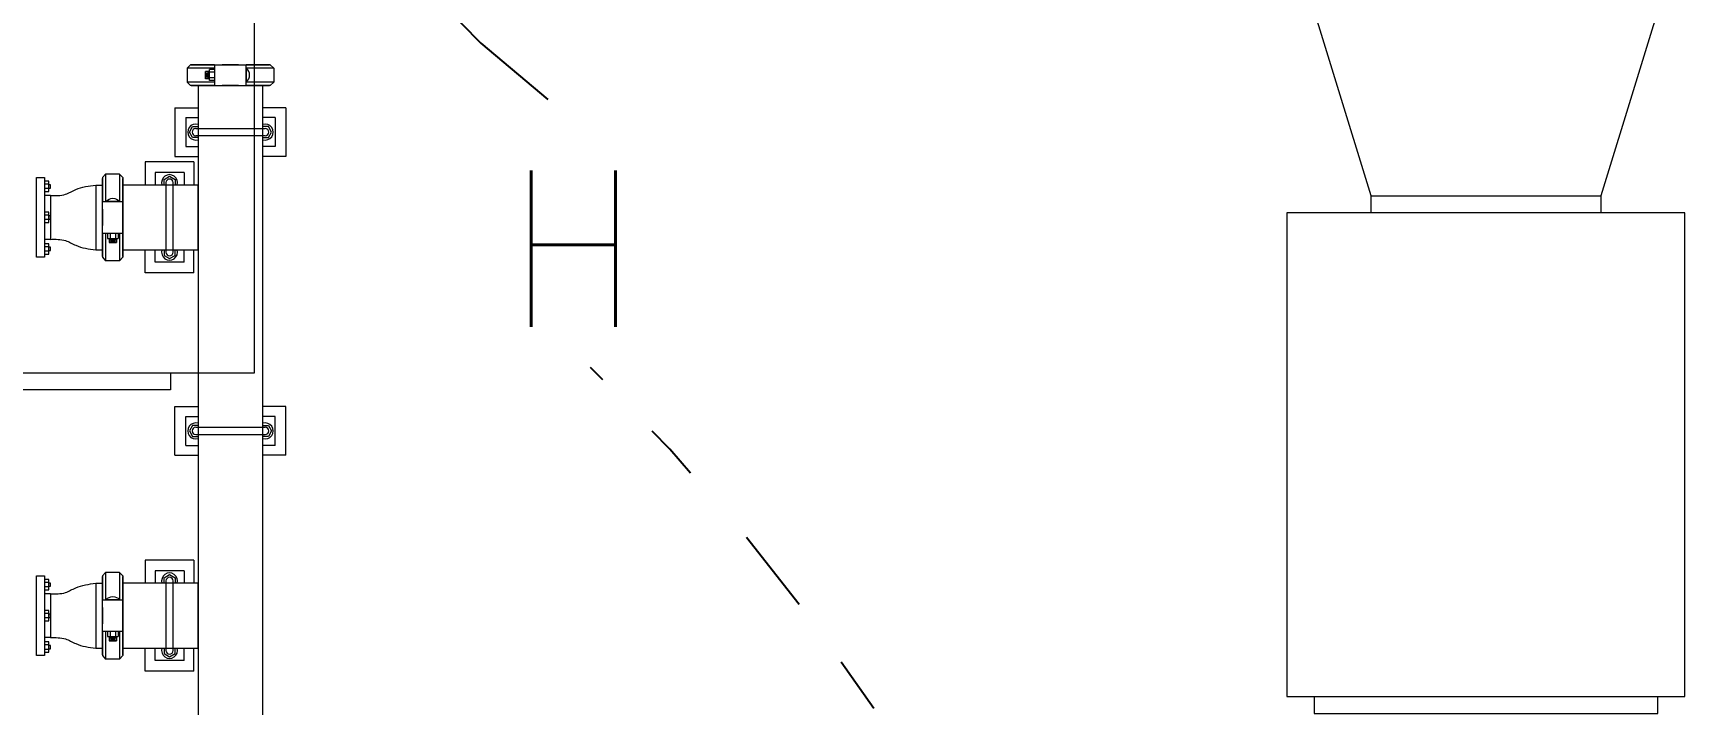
# Model space of a CAD drawing. Header units: millimetres. Extents: x 226317 to 226469, y 8188100 to 8188260.
# Drawn here: x 226391.82 to 226394.725, y 8188240.252 to 8188241.433 of the extents above; entities that cross this region are included whole.
import ezdxf
from ezdxf.enums import TextEntityAlignment as Align

# ---------------------------------------------------------------- set-up
doc = ezdxf.new("R2010")
doc.units = ezdxf.units.MM
doc.set_wipeout_variables(frame=1)
doc.linetypes.add('DASHED', pattern=[0.75, 0.5, -0.25])
doc.linetypes.add('IMPORT-RAYABARRA', pattern=[0.85, 0.3, -0.3, 0, -0.25])
for name, color, linetype, lineweight in [('0-block sanit', 8, 'Continuous', 25), ('0-BLOCK-SANIT', 8, 'Continuous', 25), ('MQ.DETECTOR HUMO', 5, 'Continuous', 30)]:
    doc.layers.add(name, color=color, linetype=linetype, lineweight=lineweight)
for name, color, linetype in [('00-GTI-Acoples', 8, 'Continuous'), ('A_30_Extractores', 8, 'Continuous'), ('INGEYCON-ACI-VALVULAS', 8, 'Continuous'), ('MQ.TUBERÍA PVC 20mmø', 3, 'IMPORT-RAYABARRA')]:
    doc.layers.add(name, color=color, linetype=linetype)
doc.styles.add('MQTEXTO', font='romans.shx')

# ---------------------------------------------------------------- blocks, each defined once
blk = doc.blocks.new('DETECTOR DE HUMO 1 EN 125')
blk.add_wipeout([(0.2165, 0), (0.2165, 0.0027), (0.2164, 0.0054), (0.2163, 0.0082), (0.2162, 0.0109), (0.2161, 0.0136), (0.2159, 0.0163), (0.2157, 0.019), (0.2154, 0.0217), (0.2151, 0.0244), (0.2148, 0.0271), (0.2144, 0.0298), (0.214, 0.0325), (0.2136, 0.0352), (0.2132, 0.0379), (0.2127, 0.0406), (0.2121, 0.0432), (0.2116, 0.0459), (0.211, 0.0486), (0.2104, 0.0512), (0.2097, 0.0538), (0.209, 0.0565), (0.2083, 0.0591), (0.2075, 0.0617), (0.2067, 0.0643), (0.2059, 0.0669), (0.205, 0.0695), (0.2042, 0.0721), (0.2032, 0.0746), (0.2023, 0.0772), (0.2013, 0.0797), (0.2003, 0.0822), (0.1992, 0.0847), (0.1981, 0.0872), (0.197, 0.0897), (0.1959, 0.0922), (0.1947, 0.0946), (0.1935, 0.0971), (0.1923, 0.0995), (0.191, 0.1019), (0.1897, 0.1043), (0.1884, 0.1067), (0.187, 0.109), (0.1857, 0.1114), (0.1842, 0.1137), (0.1828, 0.116), (0.1813, 0.1183), (0.1798, 0.1206), (0.1783, 0.1228), (0.1767, 0.125), (0.1751, 0.1273), (0.1735, 0.1294), (0.1719, 0.1316), (0.1702, 0.1338), (0.1685, 0.1359), (0.1668, 0.138), (0.1651, 0.1401), (0.1633, 0.1421), (0.1615, 0.1442), (0.1597, 0.1462), (0.1578, 0.1482), (0.1559, 0.1502), (0.154, 0.1521), (0.1521, 0.154), (0.1502, 0.1559), (0.1482, 0.1578), (0.1462, 0.1597), (0.1442, 0.1615), (0.1421, 0.1633), (0.1401, 0.1651), (0.138, 0.1668), (0.1359, 0.1685), (0.1338, 0.1702), (0.1316, 0.1719), (0.1294, 0.1735), (0.1273, 0.1751), (0.125, 0.1767), (0.1228, 0.1783), (0.1206, 0.1798), (0.1183, 0.1813), (0.116, 0.1828), (0.1137, 0.1842), (0.1114, 0.1857), (0.109, 0.187), (0.1067, 0.1884), (0.1043, 0.1897), (0.1019, 0.191), (0.0995, 0.1923), (0.0971, 0.1935), (0.0946, 0.1947), (0.0922, 0.1959), (0.0897, 0.197), (0.0872, 0.1981), (0.0847, 0.1992), (0.0822, 0.2003), (0.0797, 0.2013), (0.0772, 0.2023), (0.0746, 0.2032), (0.0721, 0.2042), (0.0695, 0.205), (0.0669, 0.2059), (0.0643, 0.2067), (0.0617, 0.2075), (0.0591, 0.2083), (0.0565, 0.209), (0.0538, 0.2097), (0.0512, 0.2104), (0.0486, 0.211), (0.0459, 0.2116), (0.0432, 0.2121), (0.0406, 0.2127), (0.0379, 0.2132), (0.0352, 0.2136), (0.0325, 0.214), (0.0298, 0.2144), (0.0271, 0.2148), (0.0244, 0.2151), (0.0217, 0.2154), (0.019, 0.2157), (0.0163, 0.2159), (0.0136, 0.2161), (0.0109, 0.2162), (0.0082, 0.2163), (0.0054, 0.2164), (0.0027, 0.2165), (0, 0.2165), (-0.0027, 0.2165), (-0.0054, 0.2164), (-0.0082, 0.2163), (-0.0109, 0.2162), (-0.0136, 0.2161), (-0.0163, 0.2159), (-0.019, 0.2157), (-0.0217, 0.2154), (-0.0244, 0.2151), (-0.0271, 0.2148), (-0.0298, 0.2144), (-0.0325, 0.214), (-0.0352, 0.2136), (-0.0379, 0.2132), (-0.0406, 0.2127), (-0.0432, 0.2121), (-0.0459, 0.2116), (-0.0486, 0.211), (-0.0512, 0.2104), (-0.0538, 0.2097), (-0.0565, 0.209), (-0.0591, 0.2083), (-0.0617, 0.2075), (-0.0643, 0.2067), (-0.0669, 0.2059), (-0.0695, 0.205), (-0.0721, 0.2042), (-0.0746, 0.2032), (-0.0772, 0.2023), (-0.0797, 0.2013), (-0.0822, 0.2003), (-0.0847, 0.1992), (-0.0872, 0.1981), (-0.0897, 0.197), (-0.0922, 0.1959), (-0.0946, 0.1947), (-0.0971, 0.1935), (-0.0995, 0.1923), (-0.1019, 0.191), (-0.1043, 0.1897), (-0.1067, 0.1884), (-0.109, 0.187), (-0.1114, 0.1857), (-0.1137, 0.1842), (-0.116, 0.1828), (-0.1183, 0.1813), (-0.1206, 0.1798), (-0.1228, 0.1783), (-0.125, 0.1767), (-0.1273, 0.1751), (-0.1294, 0.1735), (-0.1316, 0.1719), (-0.1338, 0.1702), (-0.1359, 0.1685), (-0.138, 0.1668), (-0.1401, 0.1651), (-0.1421, 0.1633), (-0.1442, 0.1615), (-0.1462, 0.1597), (-0.1482, 0.1578), (-0.1502, 0.1559), (-0.1521, 0.154), (-0.154, 0.1521), (-0.1559, 0.1502), (-0.1578, 0.1482), (-0.1597, 0.1462), (-0.1615, 0.1442), (-0.1633, 0.1421), (-0.1651, 0.1401), (-0.1668, 0.138), (-0.1685, 0.1359), (-0.1702, 0.1338), (-0.1719, 0.1316), (-0.1735, 0.1294), (-0.1751, 0.1273), (-0.1767, 0.125), (-0.1783, 0.1228), (-0.1798, 0.1206), (-0.1813, 0.1183), (-0.1828, 0.116), (-0.1842, 0.1137), (-0.1857, 0.1114), (-0.187, 0.109), (-0.1884, 0.1067), (-0.1897, 0.1043), (-0.191, 0.1019), (-0.1923, 0.0995), (-0.1935, 0.0971), (-0.1947, 0.0946), (-0.1959, 0.0922), (-0.197, 0.0897), (-0.1981, 0.0872), (-0.1992, 0.0847), (-0.2003, 0.0822), (-0.2013, 0.0797), (-0.2023, 0.0772), (-0.2032, 0.0746), (-0.2042, 0.0721), (-0.205, 0.0695), (-0.2059, 0.0669), (-0.2067, 0.0643), (-0.2075, 0.0617), (-0.2083, 0.0591), (-0.209, 0.0565), (-0.2097, 0.0538), (-0.2104, 0.0512), (-0.211, 0.0486), (-0.2116, 0.0459), (-0.2121, 0.0432), (-0.2127, 0.0406), (-0.2132, 0.0379), (-0.2136, 0.0352), (-0.214, 0.0325), (-0.2144, 0.0298), (-0.2148, 0.0271), (-0.2151, 0.0244), (-0.2154, 0.0217), (-0.2157, 0.019), (-0.2159, 0.0163), (-0.2161, 0.0136), (-0.2162, 0.0109), (-0.2163, 0.0082), (-0.2164, 0.0054), (-0.2165, 0.0027), (-0.2165, 0), (-0.2165, -0.0027), (-0.2164, -0.0054), (-0.2163, -0.0082), (-0.2162, -0.0109), (-0.2161, -0.0136), (-0.2159, -0.0163), (-0.2157, -0.019), (-0.2154, -0.0217), (-0.2151, -0.0244), (-0.2148, -0.0271), (-0.2144, -0.0298), (-0.214, -0.0325), (-0.2136, -0.0352), (-0.2132, -0.0379), (-0.2127, -0.0406), (-0.2121, -0.0432), (-0.2116, -0.0459), (-0.211, -0.0486), (-0.2104, -0.0512), (-0.2097, -0.0538), (-0.209, -0.0565), (-0.2083, -0.0591), (-0.2075, -0.0617), (-0.2067, -0.0643), (-0.2059, -0.0669), (-0.205, -0.0695), (-0.2042, -0.0721), (-0.2032, -0.0746), (-0.2023, -0.0772), (-0.2013, -0.0797), (-0.2003, -0.0822), (-0.1992, -0.0847), (-0.1981, -0.0872), (-0.197, -0.0897), (-0.1959, -0.0922), (-0.1947, -0.0946), (-0.1935, -0.0971), (-0.1923, -0.0995), (-0.191, -0.1019), (-0.1897, -0.1043), (-0.1884, -0.1067), (-0.187, -0.109), (-0.1857, -0.1114), (-0.1842, -0.1137), (-0.1828, -0.116), (-0.1813, -0.1183), (-0.1798, -0.1206), (-0.1783, -0.1228), (-0.1767, -0.125), (-0.1751, -0.1273), (-0.1735, -0.1294), (-0.1719, -0.1316), (-0.1702, -0.1338), (-0.1685, -0.1359), (-0.1668, -0.138), (-0.1651, -0.1401), (-0.1633, -0.1421), (-0.1615, -0.1442), (-0.1597, -0.1462), (-0.1578, -0.1482), (-0.1559, -0.1502), (-0.154, -0.1521), (-0.1521, -0.154), (-0.1502, -0.1559), (-0.1482, -0.1578), (-0.1462, -0.1597), (-0.1442, -0.1615), (-0.1421, -0.1633), (-0.1401, -0.1651), (-0.138, -0.1668), (-0.1359, -0.1685), (-0.1338, -0.1702), (-0.1316, -0.1719), (-0.1294, -0.1735), (-0.1273, -0.1751), (-0.125, -0.1767), (-0.1228, -0.1783), (-0.1206, -0.1798), (-0.1183, -0.1813), (-0.116, -0.1828), (-0.1137, -0.1842), (-0.1114, -0.1857), (-0.109, -0.187), (-0.1067, -0.1884), (-0.1043, -0.1897), (-0.1019, -0.191), (-0.0995, -0.1923), (-0.0971, -0.1935), (-0.0946, -0.1947), (-0.0922, -0.1959), (-0.0897, -0.197), (-0.0872, -0.1981), (-0.0847, -0.1992), (-0.0822, -0.2003), (-0.0797, -0.2013), (-0.0772, -0.2023), (-0.0746, -0.2032), (-0.0721, -0.2042), (-0.0695, -0.205), (-0.0669, -0.2059), (-0.0643, -0.2067), (-0.0617, -0.2075), (-0.0591, -0.2083), (-0.0565, -0.209), (-0.0538, -0.2097), (-0.0512, -0.2104), (-0.0486, -0.211), (-0.0459, -0.2116), (-0.0432, -0.2121), (-0.0406, -0.2127), (-0.0379, -0.2132), (-0.0352, -0.2136), (-0.0325, -0.214), (-0.0298, -0.2144), (-0.0271, -0.2148), (-0.0244, -0.2151), (-0.0217, -0.2154), (-0.019, -0.2157), (-0.0163, -0.2159), (-0.0136, -0.2161), (-0.0109, -0.2162), (-0.0082, -0.2163), (-0.0054, -0.2164), (-0.0027, -0.2165), (0, -0.2165), (0.0027, -0.2165), (0.0054, -0.2164), (0.0082, -0.2163), (0.0109, -0.2162), (0.0136, -0.2161), (0.0163, -0.2159), (0.019, -0.2157), (0.0217, -0.2154), (0.0244, -0.2151), (0.0271, -0.2148), (0.0298, -0.2144), (0.0325, -0.214), (0.0352, -0.2136), (0.0379, -0.2132), (0.0406, -0.2127), (0.0432, -0.2121), (0.0459, -0.2116), (0.0486, -0.211), (0.0512, -0.2104), (0.0538, -0.2097), (0.0565, -0.209), (0.0591, -0.2083), (0.0617, -0.2075), (0.0643, -0.2067), (0.0669, -0.2059), (0.0695, -0.205), (0.0721, -0.2042), (0.0746, -0.2032), (0.0772, -0.2023), (0.0797, -0.2013), (0.0822, -0.2003), (0.0847, -0.1992), (0.0872, -0.1981), (0.0897, -0.197), (0.0922, -0.1959), (0.0946, -0.1947), (0.0971, -0.1935), (0.0995, -0.1923), (0.1019, -0.191), (0.1043, -0.1897), (0.1067, -0.1884), (0.109, -0.187), (0.1114, -0.1857), (0.1137, -0.1842), (0.116, -0.1828), (0.1183, -0.1813), (0.1206, -0.1798), (0.1228, -0.1783), (0.125, -0.1767), (0.1273, -0.1751), (0.1294, -0.1735), (0.1316, -0.1719), (0.1338, -0.1702), (0.1359, -0.1685), (0.138, -0.1668), (0.1401, -0.1651), (0.1421, -0.1633), (0.1442, -0.1615), (0.1462, -0.1597), (0.1482, -0.1578), (0.1502, -0.1559), (0.1521, -0.154), (0.154, -0.1521), (0.1559, -0.1502), (0.1578, -0.1482), (0.1597, -0.1462), (0.1615, -0.1442), (0.1633, -0.1421), (0.1651, -0.1401), (0.1668, -0.138), (0.1685, -0.1359), (0.1702, -0.1338), (0.1719, -0.1316), (0.1735, -0.1294), (0.1751, -0.1273), (0.1767, -0.125), (0.1783, -0.1228), (0.1798, -0.1206), (0.1813, -0.1183), (0.1828, -0.116), (0.1842, -0.1137), (0.1857, -0.1114), (0.187, -0.109), (0.1884, -0.1067), (0.1897, -0.1043), (0.191, -0.1019), (0.1923, -0.0995), (0.1935, -0.0971), (0.1947, -0.0946), (0.1959, -0.0922), (0.197, -0.0897), (0.1981, -0.0872), (0.1992, -0.0847), (0.2003, -0.0822), (0.2013, -0.0797), (0.2023, -0.0772), (0.2032, -0.0746), (0.2042, -0.0721), (0.205, -0.0695), (0.2059, -0.0669), (0.2067, -0.0643), (0.2075, -0.0617), (0.2083, -0.0591), (0.209, -0.0565), (0.2097, -0.0538), (0.2104, -0.0512), (0.211, -0.0486), (0.2116, -0.0459), (0.2121, -0.0432), (0.2127, -0.0406), (0.2132, -0.0379), (0.2136, -0.0352), (0.214, -0.0325), (0.2144, -0.0298), (0.2148, -0.0271), (0.2151, -0.0244), (0.2154, -0.0217), (0.2157, -0.019), (0.2159, -0.0163), (0.2161, -0.0136), (0.2162, -0.0109), (0.2163, -0.0082), (0.2164, -0.0054), (0.2165, -0.0027)]).dxf.layer = 'MQ.DETECTOR HUMO'
at = {"layer": 'MQ.DETECTOR HUMO', "style": 'MQTEXTO', "width": 0.9}
blk.add_text('H', height=0.275, dxfattribs=at).set_placement((-0.0019, -0.006), align=Align.MIDDLE_CENTER)
blk = doc.blocks.new('A$C363a55df')
at = {"layer": '00-GTI-Acoples', "linetype": 'Continuous', "lineweight": 0, "extrusion": (3.83476e-17, -1, 0)}
for p, q in [((-27.1, 105), (-18.4, 114.3)), ((-27.1, 41.9), (-27.1, 105)), ((-18.4, 41.9), (-18.4, 114.3)), ((18.4, 114.3), (-18.4, 114.3)), ((18.4, 41.9), (18.4, 114.3)), ((27.1, 105), (18.4, 114.3)), ((27.1, 41.9), (27.1, 105)), ((-13.8, 41.9), (-13.8, 55.1)), ((-13.8, 55.1), (-6.7, 55.1)), ((-9, 66), (0.5, 66)), ((-9, 55.1), (-9, 66)), ((-6.7, 41.9), (-6.7, 55.1)), ((-6.7, 55.1), (7.7, 55.1)), ((0.5, 66), (10, 66)), ((7.7, 41.9), (7.7, 55.1)), ((7.7, 55.1), (14.9, 55.1)), ((10, 55.1), (10, 66)), ((14.9, 41.9), (14.9, 55.1)), ((-27.1, 41.9), (-27.1, 21.6)), ((-25.4, 41.9), (-27.1, 41.9)), ((-27.1, -21.6), (-27.1, 21.6)), ((-6.4, 41.9), (-25.4, 41.9)), ((7.4, 41.9), (-6.4, 41.9)), ((26.4, 41.9), (7.4, 41.9)), ((27.1, 41.9), (26.4, 41.9)), ((27.1, 41.9), (27.1, 21.6)), ((27.1, -21.6), (27.1, 21.6)), ((-27.1, -21.6), (-27.1, -41.9)), ((-27.1, -41.9), (-25.4, -41.9)), ((-27.1, -105), (-27.1, -41.9)), ((-25.4, -41.9), (-6.4, -41.9)), ((-18.4, -114.3), (-18.4, -41.9)), ((-16.8, -42.5), (-16.8, -41.9)), ((-16.8, -42.5), (17.8, -42.5)), ((-6.4, -41.9), (7.4, -41.9)), ((7.4, -41.9), (26.4, -41.9)), ((17.8, -42.5), (17.8, -41.9)), ((18.4, -114.3), (18.4, -41.9)), ((26.4, -41.9), (27.1, -41.9)), ((27.1, -21.6), (27.1, -41.9)), ((27.1, -105), (27.1, -41.9)), ((-27.1, -105), (-18.4, -114.3)), ((18.4, -114.3), (-18.4, -114.3)), ((27.1, -105), (18.4, -114.3))]:
    blk.add_line(p, q, dxfattribs=at)
at = {"layer": '00-GTI-Acoples', "linetype": 'Continuous', "lineweight": 0}
for p, q in [((-27.1, 103.1), (-27.1, -103.1)), ((27.1, 103.1), (27.1, -103.1)), ((10, 65.3), (-9, 65.3)), ((10, 59.5), (-9, 59.5)), ((6.5, 62.5), (-6, 62.5)), ((6.5, 56.7), (-6, 56.7))]:
    blk.add_line(p, q, dxfattribs=at)
blk.add_arc((0.5, -27.6), 22.9, 220.8756, 319.1244, dxfattribs=at)
blk = doc.blocks.new('manifold')
at = {"layer": '0-block sanit', "color": 8, "lineweight": 0, "elevation": 0}
for points in [[(1.1756, -2.0652), (1.1756, -2.0769)], [(1.2896, -2.0652), (1.2896, -2.0769)], [(1.8756, -2.0652), (1.8756, -2.0769)], [(1.9896, -2.0652), (1.9896, -2.0769)]]:
    blk.add_lwpolyline(points, dxfattribs=at)
at = {"layer": '0-BLOCK-SANIT', "color": 8, "lineweight": 0}
for p, q in [((1.1626, -1.9752, 0), (1.1626, -1.961, 0)), ((1.1626, -1.961, 0), (1.3027, -1.961, 0)), ((1.3027, -1.961, 0), (1.3027, -1.9752, 0)), ((1.8626, -1.9752, 0), (1.8626, -1.961, 0)), ((1.8626, -1.961, 0), (2.0027, -1.961, 0)), ((2.0027, -1.961, 0), (2.0027, -1.9752, 0)), ((1.3027, -1.9752, 0), (1.1626, -1.9752, 0)), ((1.1865, -1.9752, 0), (1.1683, -1.9752, 0)), ((1.1683, -1.9752, 0), (1.1683, -1.983, 0)), ((1.1683, -1.983, 0), (1.1865, -1.983, 0)), ((1.1734, -1.983, 0), (1.1734, -1.9752, 0)), ((1.1734, -1.983, 0), (1.1734, -1.9752, 0)), ((1.1744, -1.983, 0), (1.1744, -1.9855, 0)), ((1.1744, -1.9855, 0), (1.1803, -1.9855, 0)), ((1.1803, -1.9855, 0), (1.1803, -1.983, 0)), ((1.1812, -1.983, 0), (1.1812, -1.9752, 0)), ((1.1812, -1.983, 0), (1.1812, -1.9752, 0)), ((1.1865, -1.983, 0), (1.1865, -1.9752, 0)), ((1.2417, -1.9752, 0), (1.2235, -1.9752, 0)), ((1.2235, -1.9752, 0), (1.2235, -1.983, 0)), ((1.2235, -1.983, 0), (1.2417, -1.983, 0)), ((1.2287, -1.983, 0), (1.2287, -1.9752, 0)), ((1.2287, -1.983, 0), (1.2287, -1.9752, 0)), ((1.2297, -1.983, 0), (1.2297, -1.9855, 0)), ((1.2297, -1.9855, 0), (1.2355, -1.9855, 0)), ((1.2355, -1.9855, 0), (1.2355, -1.983, 0)), ((1.2365, -1.983, 0), (1.2365, -1.9752, 0)), ((1.2365, -1.983, 0), (1.2365, -1.9752, 0)), ((1.2417, -1.983, 0), (1.2417, -1.9752, 0)), ((1.2963, -1.9752, 0), (1.2781, -1.9752, 0)), ((1.2781, -1.9752, 0), (1.2781, -1.983, 0)), ((1.2781, -1.983, 0), (1.2963, -1.983, 0)), ((1.2832, -1.983, 0), (1.2832, -1.9752, 0)), ((1.2832, -1.983, 0), (1.2832, -1.9752, 0)), ((1.2843, -1.983, 0), (1.2843, -1.9855, 0)), ((1.2843, -1.9855, 0), (1.2901, -1.9855, 0)), ((1.2901, -1.9855, 0), (1.2901, -1.983, 0)), ((1.291, -1.983, 0), (1.291, -1.9752, 0)), ((1.291, -1.983, 0), (1.291, -1.9752, 0)), ((1.2963, -1.983, 0), (1.2963, -1.9752, 0)), ((2.0027, -1.9752, 0), (1.8626, -1.9752, 0)), ((1.8865, -1.9752, 0), (1.8683, -1.9752, 0)), ((1.8683, -1.9752, 0), (1.8683, -1.983, 0)), ((1.8683, -1.983, 0), (1.8865, -1.983, 0)), ((1.8734, -1.983, 0), (1.8734, -1.9752, 0)), ((1.8734, -1.983, 0), (1.8734, -1.9752, 0)), ((1.8744, -1.983, 0), (1.8744, -1.9855, 0)), ((1.8744, -1.9855, 0), (1.8803, -1.9855, 0)), ((1.8803, -1.9855, 0), (1.8803, -1.983, 0)), ((1.8812, -1.983, 0), (1.8812, -1.9752, 0)), ((1.8812, -1.983, 0), (1.8812, -1.9752, 0)), ((1.8865, -1.983, 0), (1.8865, -1.9752, 0)), ((1.9417, -1.9752, 0), (1.9235, -1.9752, 0)), ((1.9235, -1.9752, 0), (1.9235, -1.983, 0)), ((1.9235, -1.983, 0), (1.9417, -1.983, 0)), ((1.9287, -1.983, 0), (1.9287, -1.9752, 0)), ((1.9287, -1.983, 0), (1.9287, -1.9752, 0)), ((1.9297, -1.983, 0), (1.9297, -1.9855, 0)), ((1.9297, -1.9855, 0), (1.9355, -1.9855, 0)), ((1.9355, -1.9855, 0), (1.9355, -1.983, 0)), ((1.9365, -1.983, 0), (1.9365, -1.9752, 0)), ((1.9365, -1.983, 0), (1.9365, -1.9752, 0)), ((1.9417, -1.983, 0), (1.9417, -1.9752, 0)), ((1.9963, -1.9752, 0), (1.9781, -1.9752, 0)), ((1.9781, -1.9752, 0), (1.9781, -1.983, 0)), ((1.9781, -1.983, 0), (1.9963, -1.983, 0)), ((1.9832, -1.983, 0), (1.9832, -1.9752, 0)), ((1.9832, -1.983, 0), (1.9832, -1.9752, 0)), ((1.9843, -1.983, 0), (1.9843, -1.9855, 0)), ((1.9843, -1.9855, 0), (1.9901, -1.9855, 0)), ((1.9901, -1.9855, 0), (1.9901, -1.983, 0)), ((1.991, -1.983, 0), (1.991, -1.9752, 0)), ((1.991, -1.983, 0), (1.991, -1.9752, 0)), ((1.9963, -1.983, 0), (1.9963, -1.9752, 0))]:
    blk.add_line(p, q, dxfattribs=at)
at = {"layer": '0-BLOCK-SANIT', "color": 8, "linetype": 'Continuous', "lineweight": 0}
for p, q in [((1.1941, -1.9855, 0), (1.1941, -1.9752, 0)), ((1.1941, -1.9855, 0), (1.1941, -1.9752, 0)), ((1.2712, -1.9855, 0), (1.1941, -1.9855, 0)), ((1.2712, -1.9855, 0), (1.1944, -1.9855, 0)), ((1.2712, -1.9855, 0), (1.2712, -1.9752, 0)), ((1.2712, -1.9855, 0), (1.2712, -1.9752, 0)), ((1.8941, -1.9855, 0), (1.8941, -1.9752, 0)), ((1.8941, -1.9855, 0), (1.8941, -1.9752, 0)), ((1.9712, -1.9855, 0), (1.8941, -1.9855, 0)), ((1.9712, -1.9855, 0), (1.8944, -1.9855, 0)), ((1.9712, -1.9855, 0), (1.9712, -1.9752, 0)), ((1.9712, -1.9855, 0), (1.9712, -1.9752, 0)), ((1.2896, -2.0652, 0), (1.1756, -2.0652, 0)), ((1.2826, -2.0652, 0), (1.1826, -2.0652, 0)), ((1.9896, -2.0652, 0), (1.8756, -2.0652, 0)), ((1.9826, -2.0652, 0), (1.8826, -2.0652, 0))]:
    blk.add_line(p, q, dxfattribs=at)
at = {"layer": '0-BLOCK-SANIT', "color": 8, "lineweight": 0, "elevation": 0}
for points in [[(1.3027, -1.961), (1.3027, -1.9752), (1.1626, -1.9752), (1.1626, -1.961)], [(2.0027, -1.961), (2.0027, -1.9752), (1.8626, -1.9752), (1.8626, -1.961)], [(1.1865, -1.983), (1.1865, -1.9752), (1.1683, -1.9752), (1.1683, -1.983)], [(1.2417, -1.983), (1.2417, -1.9752), (1.2235, -1.9752), (1.2235, -1.983)], [(1.2963, -1.983), (1.2963, -1.9752), (1.2781, -1.9752), (1.2781, -1.983)], [(1.8865, -1.983), (1.8865, -1.9752), (1.8683, -1.9752), (1.8683, -1.983)], [(1.9417, -1.983), (1.9417, -1.9752), (1.9235, -1.9752), (1.9235, -1.983)], [(1.9963, -1.983), (1.9963, -1.9752), (1.9781, -1.9752), (1.9781, -1.983)], [(1.1756, -2.2451), (1.2896, -2.2451), (1.2896, -2.113), (1.1756, -2.113)], [(1.8756, -2.2451), (1.9896, -2.2451), (1.9896, -2.113), (1.8756, -2.113)]]:
    blk.add_lwpolyline(points, close=True, dxfattribs=at)
for points in [[(1.1744, -1.983), (1.1744, -1.9855), (1.1803, -1.9855), (1.1803, -1.983)], [(1.2297, -1.983), (1.2297, -1.9855), (1.2355, -1.9855), (1.2355, -1.983)], [(1.2843, -1.983), (1.2843, -1.9855), (1.2901, -1.9855), (1.2901, -1.983)], [(1.8744, -1.983), (1.8744, -1.9855), (1.8803, -1.9855), (1.8803, -1.983)], [(1.9297, -1.983), (1.9297, -1.9855), (1.9355, -1.9855), (1.9355, -1.983)], [(1.9843, -1.983), (1.9843, -1.9855), (1.9901, -1.9855), (1.9901, -1.983)], [(2.1644, -2.2451), (0.3009, -2.2451), (0.3009, -2.3591), (2.1644, -2.3591)]]:
    blk.add_lwpolyline(points, dxfattribs=at)
at = {"layer": '0-BLOCK-SANIT', "color": 8, "linetype": 'Continuous', "lineweight": 0}
for points in [[(1.1941, -1.9855, 0), (1.1918, -2.0121, 0), (1.1836, -2.0301, 0), (1.1756, -2.0652, 0)], [(1.2712, -1.9855, 0), (1.2734, -2.0121, 0), (1.2817, -2.0301, 0), (1.2896, -2.0652, 0)], [(1.8941, -1.9855, 0), (1.8918, -2.0121, 0), (1.8836, -2.0301, 0), (1.8756, -2.0652, 0)], [(1.9712, -1.9855, 0), (1.9734, -2.0121, 0), (1.9817, -2.0301, 0), (1.9896, -2.0652, 0)]]:
    blk.add_spline(points, degree=3, dxfattribs=at)
at = {"layer": 'INGEYCON-ACI-VALVULAS', "color": 8, "lineweight": 0}
for p, q in [((1.1351, -2.2205, 0), (1.1351, -2.1521, 0)), ((1.1351, -2.1521, 0), (1.1756, -2.1521, 0)), ((1.154, -2.2205, 0), (1.154, -2.1698, 0)), ((1.154, -2.1698, 0.0002), (1.1756, -2.1698, 0.0002)), ((1.3301, -2.1521, 0), (1.2896, -2.1521, 0.0002)), ((1.3113, -2.1698, 0.0002), (1.2896, -2.1698, 0.0002)), ((1.3113, -2.2205, 0), (1.3113, -2.1698, 0)), ((1.3301, -2.1698, 0), (1.3301, -2.1521, 0)), ((1.3301, -2.2376, 0), (1.3301, -2.1698, 0)), ((1.8351, -2.2205, 0), (1.8351, -2.1521, 0)), ((1.8351, -2.1521, 0), (1.8756, -2.1521, 0)), ((1.854, -2.2205, 0), (1.854, -2.1698, 0)), ((1.854, -2.1698, 0.0002), (1.8756, -2.1698, 0.0002)), ((2.0301, -2.1521, 0), (1.9896, -2.1521, 0.0002)), ((2.0113, -2.1698, 0.0002), (1.9896, -2.1698, 0.0002)), ((2.0113, -2.2205, 0), (2.0113, -2.1698, 0)), ((2.0301, -2.1698, 0), (2.0301, -2.1521, 0)), ((2.0301, -2.2376, 0), (2.0301, -2.1698, 0)), ((1.166, -2.1855, 0), (1.1604, -2.1951, 0)), ((1.1604, -2.1951, 0), (1.166, -2.2048, 0)), ((1.1756, -2.1855, 0), (1.166, -2.1855, 0)), ((1.166, -2.2048, 0), (1.1756, -2.2048, 0)), ((1.2938, -2.1888, 0), (1.1715, -2.1888, 0)), ((1.1715, -2.2015, 0), (1.2938, -2.2015, 0)), ((1.2896, -2.1855, 0), (1.2993, -2.1855, 0)), ((1.2993, -2.2048, 0), (1.2896, -2.2048, 0)), ((1.2993, -2.1855, 0), (1.3049, -2.1951, 0)), ((1.3049, -2.1951, 0), (1.2993, -2.2048, 0)), ((1.5149, -2.2046, 0), (1.6004, -2.2046, 0)), ((1.5149, -2.2046, 0), (1.5149, -2.2451, 0)), ((1.6004, -2.2046, 0), (1.6004, -2.2451, 0)), ((1.866, -2.1855, 0), (1.8604, -2.1951, 0)), ((1.8604, -2.1951, 0), (1.866, -2.2048, 0)), ((1.8756, -2.1855, 0), (1.866, -2.1855, 0)), ((1.866, -2.2048, 0), (1.8756, -2.2048, 0)), ((1.9938, -2.1888, 0), (1.8715, -2.1888, 0)), ((1.8715, -2.2015, 0), (1.9938, -2.2015, 0)), ((1.9896, -2.1855, 0), (1.9993, -2.1855, 0)), ((1.9993, -2.2048, 0), (1.9896, -2.2048, 0)), ((1.9993, -2.1855, 0), (2.0049, -2.1951, 0)), ((2.0049, -2.1951, 0), (1.9993, -2.2048, 0)), ((2.108, -2.2046, 0), (2.0396, -2.2046, 0)), ((2.0396, -2.2046, 0), (2.0396, -2.2451, 0)), ((2.1251, -2.2046, 0), (2.108, -2.2046, 0)), ((2.1251, -2.2046, 0), (2.1251, -2.2451, 0.0002)), ((1.1351, -2.2376, 0), (1.1351, -2.2205, 0)), ((1.154, -2.2205, 0.0001), (1.1756, -2.2205, 0.0001)), ((1.3113, -2.2205, 0.0002), (1.2896, -2.2205, 0.0002)), ((1.532, -2.2235, 0), (1.5827, -2.2235, 0)), ((1.532, -2.2235, 0), (1.532, -2.2451, 0)), ((1.5574, -2.2299, 0), (1.5477, -2.2354, 0)), ((1.5477, -2.2354, 0), (1.5477, -2.2451, 0)), ((1.567, -2.2354, 0), (1.5574, -2.2299, 0)), ((1.567, -2.2451, 0), (1.567, -2.2354, 0)), ((1.5827, -2.2235, 0), (1.5827, -2.2451, 0)), ((1.8351, -2.2376, 0), (1.8351, -2.2205, 0)), ((1.854, -2.2205, 0.0001), (1.8756, -2.2205, 0.0001)), ((2.0113, -2.2205, 0.0002), (1.9896, -2.2205, 0.0002)), ((2.108, -2.2235, 0), (2.0573, -2.2235, 0)), ((2.0573, -2.2235, 0.0002), (2.0573, -2.2451, 0.0002)), ((2.073, -2.2354, 0), (2.0826, -2.2299, 0)), ((2.073, -2.2451, 0), (2.073, -2.2354, 0)), ((2.0826, -2.2299, 0), (2.0923, -2.2354, 0)), ((2.0923, -2.2354, 0), (2.0923, -2.2451, 0)), ((2.108, -2.2235, 0.0002), (2.108, -2.2451, 0.0002)), ((1.1351, -2.2376, 0), (1.1756, -2.2376, 0.0001)), ((1.3301, -2.2376, 0), (1.2896, -2.2376, 0.0002)), ((1.551, -2.241, 0), (1.551, -2.3633, 0)), ((1.5637, -2.3633, 0), (1.5637, -2.241, 0)), ((1.8351, -2.2376, 0), (1.8756, -2.2376, 0.0001)), ((2.0301, -2.2376, 0), (1.9896, -2.2376, 0.0002)), ((2.0763, -2.3633, 0), (2.0763, -2.241, 0)), ((2.089, -2.241, 0), (2.089, -2.3633, 0)), ((1.5149, -2.3996, 0), (1.5149, -2.3591, 0)), ((1.532, -2.3808, 0), (1.532, -2.3591, 0)), ((1.532, -2.3808, 0), (1.5827, -2.3808, 0)), ((1.5477, -2.3688, 0), (1.5477, -2.3591, 0)), ((1.5574, -2.3744, 0), (1.5477, -2.3688, 0)), ((1.567, -2.3688, 0), (1.5574, -2.3744, 0)), ((1.567, -2.3591, 0), (1.567, -2.3688, 0)), ((1.5827, -2.3808, 0), (1.5827, -2.3591, 0)), ((1.6004, -2.3996, 0), (1.6004, -2.3591, 0)), ((2.0396, -2.3996, 0), (2.0396, -2.3591, 0.0002)), ((2.0573, -2.3808, 0.0002), (2.0573, -2.3591, 0.0002)), ((2.108, -2.3808, 0), (2.0573, -2.3808, 0)), ((2.073, -2.3591, 0), (2.073, -2.3688, 0)), ((2.073, -2.3688, 0), (2.0826, -2.3744, 0)), ((2.0826, -2.3744, 0), (2.0923, -2.3688, 0)), ((2.0923, -2.3688, 0), (2.0923, -2.3591, 0)), ((2.108, -2.3808, 0.0002), (2.108, -2.3591, 0.0002)), ((2.1251, -2.3996, 0), (2.1251, -2.3591, 0.0002)), ((1.5149, -2.3996, 0), (1.5827, -2.3996, 0)), ((1.5827, -2.3996, 0), (1.6004, -2.3996, 0)), ((2.0573, -2.3996, 0), (2.0396, -2.3996, 0)), ((2.1251, -2.3996, 0), (2.0573, -2.3996, 0))]:
    blk.add_line(p, q, dxfattribs=at)
for centre, radius, start, end in [((1.1715, -2.1951, 0), 0.014, 72.7825, 287.2175), ((1.1715, -2.1951, 0), 0.00636, 90, 270), ((1.2938, -2.1951, 0), 0.014, 252.7825, 107.2175), ((1.2938, -2.1951, 0), 0.00636, 270, 90), ((1.8715, -2.1951, 0), 0.014, 72.7825, 287.2175), ((1.8715, -2.1951, 0), 0.00636, 90, 270), ((1.9938, -2.1951, 0), 0.014, 252.7825, 107.2175), ((1.9938, -2.1951, 0), 0.00636, 270, 90), ((1.5574, -2.241, 0), 0.014, 342.7825, 197.2175), ((1.5574, -2.241, 0), 0.00636, 0, 180), ((2.0826, -2.241, 0), 0.014, 342.7825, 197.2175), ((2.0826, -2.241, 0), 0.00636, 0, 180), ((1.5574, -2.3633, 0), 0.014, 162.7825, 17.2175), ((1.5574, -2.3633, 0), 0.00636, 180, 0), ((2.0826, -2.3633, 0), 0.014, 162.7825, 17.2175), ((2.0826, -2.3633, 0), 0.00636, 180, 0)]:
    blk.add_arc(centre, radius, start, end, dxfattribs=at)
at = {"layer": '00-GTI-Acoples', "color": 8, "linetype": 'Continuous', "lineweight": 0, "xscale": -0.0006666666666666668, "yscale": 0.0006666666666666668, "zscale": 0.0006666666666666669, "rotation": 90}
for p in [(1.2326, -2.095, 0), (1.9326, -2.095, 0)]:
    blk.add_blockref('A$C363a55df', p, dxfattribs=at)
at = {"layer": '00-GTI-Acoples', "color": 8, "linetype": 'Continuous', "lineweight": 0, "xscale": 0.0006666666666666669, "yscale": 0.0006666666666666669, "zscale": 0.0006666666666666669}
blk.add_blockref('A$C363a55df', (2.1825, -2.3021, 0), dxfattribs=at)
blk = doc.blocks.new('IM-27.02.2025')
at = {"layer": 'A_30_Extractores', "color": 8, "lineweight": 0}
for points in [[(47.3727, 32.7271), (47.3727, 33.5771), (46.6727, 33.5771), (46.6727, 32.7271)], [(49.1875, 33.0083), (49.1875, 32.1583), (49.8875, 32.1583), (49.8875, 33.0083)]]:
    blk.add_lwpolyline(points, close=True, dxfattribs=at)
for points in [[(49.3355, 33.0383), (49.2125, 33.4383), (49.8625, 33.4383), (49.7395, 33.0383)], [(49.3355, 33.0083), (49.3355, 33.0383), (49.7395, 33.0383), (49.7395, 33.0083)], [(47.2247, 32.7271), (47.2247, 32.6971), (46.8207, 32.6971), (46.8207, 32.7271)], [(49.2355, 32.1583), (49.2355, 32.1283), (49.8395, 32.1283), (49.8395, 32.1583)]]:
    blk.add_lwpolyline(points, dxfattribs=at)
blk = doc.blocks.new('arq. estac.')
at = {"color": 1, "rotation": 90}
blk.add_blockref('manifold', (226685.2871, 8188243.8214), dxfattribs=at)
at = {"layer": 'A_30_Extractores'}
blk.add_blockref('IM-27.02.2025', (226640.2591, 8188212.7539), dxfattribs=at)

msp = doc.modelspace()

# ---------------------------------------------------------------- block references
msp.add_blockref('arq. estac.', (-295.422, -4.6455))

# ---------------------------------------------------------------- next in the draw order: block references
at = {"layer": 'MQ.DETECTOR HUMO'}
msp.add_blockref('DETECTOR DE HUMO 1 EN 125', (226392.7721, 8188241.0596), dxfattribs=at)

# ---------------------------------------------------------------- next in the draw order: linework, layer by layer
at = {"layer": 'MQ.TUBERÍA PVC 20mmø', "linetype": 'DASHED', "ltscale": 0.5}
msp.add_arc((226394.1086, 8188243.0294), 2.2046, 146.6044, 232.6818, dxfattribs=at)
at = {"layer": 'MQ.TUBERÍA PVC 20mmø', "ltscale": 0.5}
msp.add_arc((226390.123, 8188238.1122), 3.8257, 310.764, 45.5869, dxfattribs=at)

doc.saveas('drawing.dxf')
